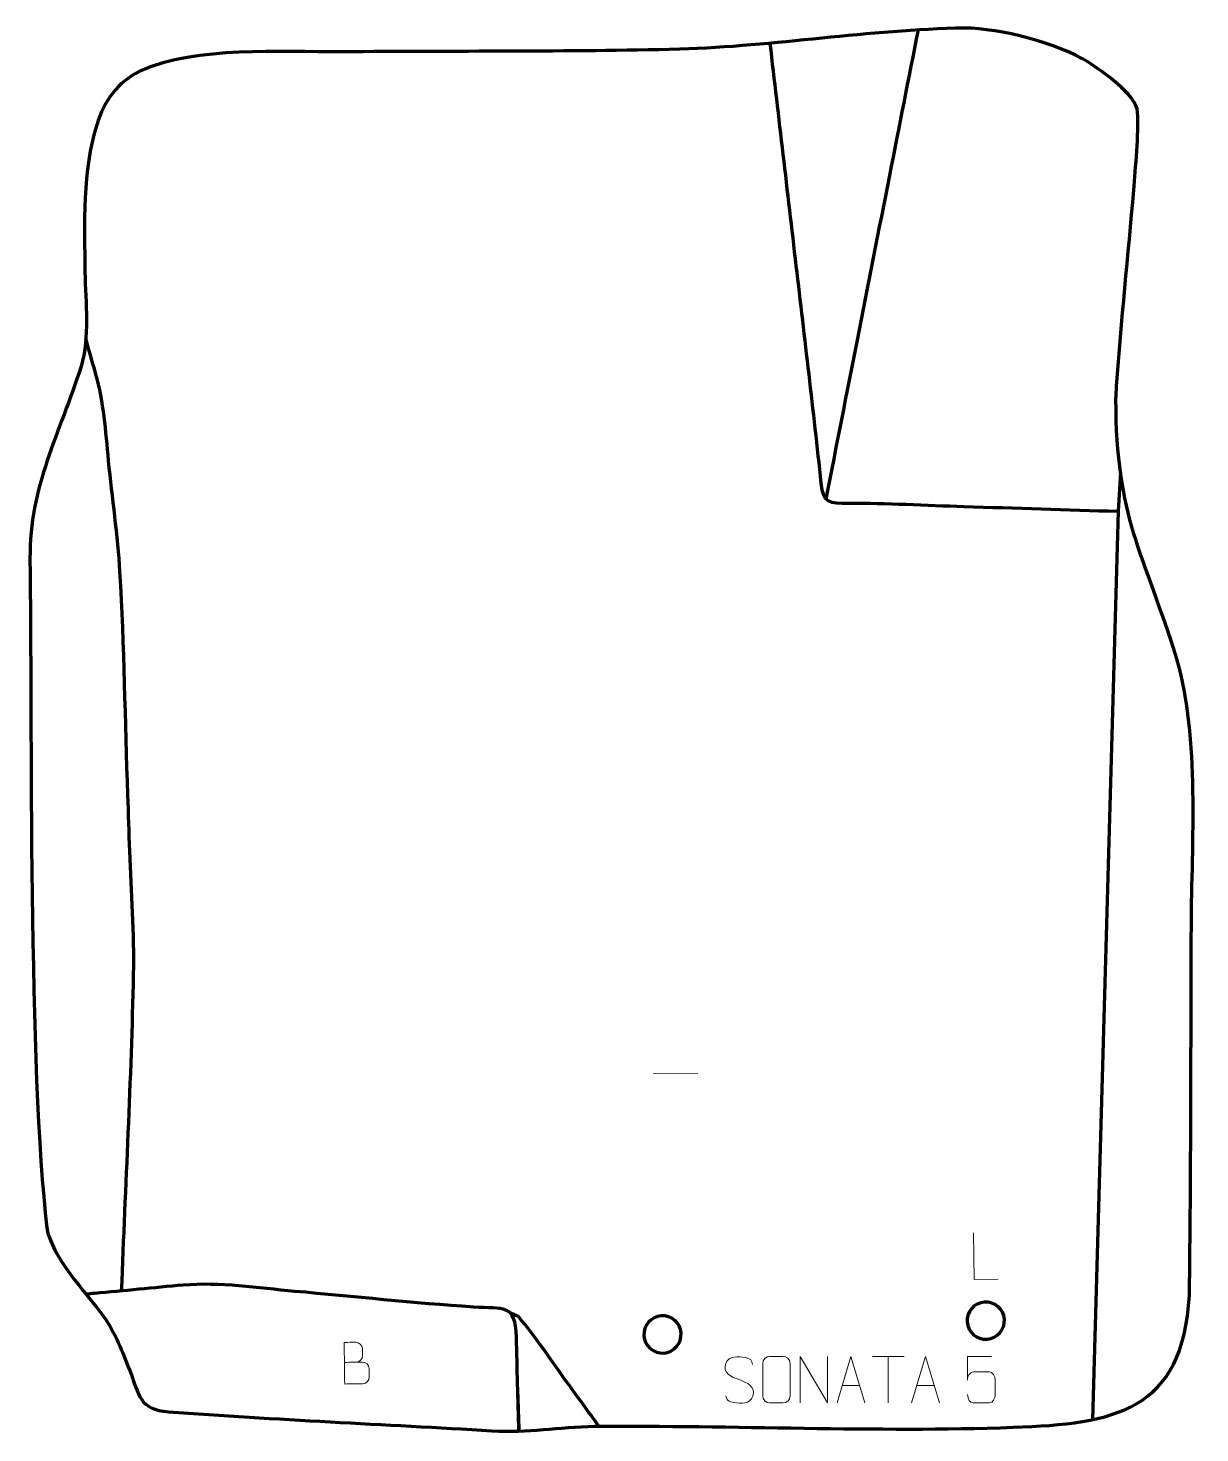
# Model space of a CAD drawing. Header units: millimetres. Extents: x -588 to 41, y 84 to 838.
import ezdxf

# ---------------------------------------------------------------- set-up
doc = ezdxf.new("R2010")
doc.units = ezdxf.units.MM
doc.header["$MEASUREMENT"] = 0
doc.layers.add('layer 2', color=7, linetype='Continuous')
doc.layers.add('layer 3', color=7, linetype='Continuous')

msp = doc.modelspace()

# ---------------------------------------------------------------- linework, layer by layer
at = {"layer": 'layer 2', "color": 142, "lineweight": 158}
for points, knots in [([(-190.2656, 829.863), (-185.6003, 790.0511), (-180.9348, 750.2393), (-176.2695, 710.4274), (-176.2695, 710.4274), (-171.7098, 671.5167), (-167.0461, 632.6693), (-162.8634, 593.7169), (-162.8634, 593.7169), (-161.6763, 582.661), (-158.3347, 582.9699), (-147.9785, 582.951), (-147.9785, 582.951), (-127.7539, 582.914), (-106.4109, 581.7916), (-86.0842, 581.15), (-86.0842, 581.15), (-58.4689, 580.2786), (-30.8536, 579.4071), (-3.2383, 578.5356)], [0, 0, 0, 0, 0.16666667, 0.16666667, 0.16666667, 0.16666667, 0.33333333, 0.33333333, 0.33333333, 0.33333333, 0.5, 0.5, 0.5, 0.5, 0.66666667, 0.66666667, 0.66666667, 0.66666667, 1, 1, 1, 1]), ([(-160.0485, 585.1102), (-154.3531, 614.0979), (-148.9753, 641.4696), (-143.2799, 670.4571), (-143.2799, 670.4571), (-137.4881, 699.936), (-131.6961, 729.415), (-125.9042, 758.8939), (-125.9042, 758.8939), (-120.788, 784.9337), (-115.6718, 810.9735), (-110.5556, 837.0132)], [0, 0, 0, 0, 0.25, 0.25, 0.25, 0.25, 0.5, 0.5, 0.5, 0.5, 1, 1, 1, 1]), ([(-538.2481, 159.8517), (-536.0874, 216.359), (-532.9879, 273.4486), (-531.7952, 329.9141), (-531.7952, 329.9141), (-531.3404, 351.4468), (-533.092, 374.3506), (-533.8473, 396.0485), (-533.8473, 396.0485), (-534.1957, 406.0565), (-534.5441, 416.0644), (-534.8925, 426.0723), (-534.8925, 426.0723), (-536.2649, 465.8815), (-536.8065, 506.2762), (-539.1185, 545.9823), (-539.1185, 545.9823), (-540.2503, 565.418), (-543.3574, 585.9375), (-545.2291, 605.5581), (-545.2291, 605.5581), (-546.7981, 622.0047), (-547.7206, 636.618), (-552.2013, 652.6439), (-552.2013, 652.6439), (-553.9302, 658.8271), (-555.7795, 664.9307), (-557.4253, 671.1449)], [0, 0, 0, 0, 0.125, 0.125, 0.125, 0.125, 0.25, 0.25, 0.25, 0.25, 0.375, 0.375, 0.375, 0.375, 0.5, 0.5, 0.5, 0.5, 0.625, 0.625, 0.625, 0.625, 0.75, 0.75, 0.75, 0.75, 1, 1, 1, 1]), ([(-2.0864, 599.443), (-2.0864, 599.443), (-3.2383, 578.5356), (-3.2383, 578.5356), (-3.2383, 578.5356), (-3.2383, 578.5356), (-17.1095, 90.7783), (-17.1095, 90.7783)], [0, 0, 0, 0, 0.33333333, 0.33333333, 0.33333333, 0.33333333, 1, 1, 1, 1]), ([(-325.6946, 105.7094), (-325.455, 98.6954), (-325.2155, 91.6816), (-324.9758, 84.6676), (-324.9758, 84.6676), (-325.5489, 101.4794), (-325.8349, 118.2145), (-326.3206, 134.9979), (-326.3206, 134.9979), (-326.8505, 153.303), (-333.0671, 150.1492), (-349.3895, 151.2326), (-349.3895, 151.2326), (-381.3688, 153.3552), (-413.47, 156.8521), (-445.4171, 159.6733), (-445.4171, 159.6733), (-464.9669, 161.4089), (-485.7738, 164.6706), (-505.2564, 162.9821), (-505.2564, 162.9821), (-521.0873, 161.61), (-537.0264, 159.9611), (-552.8889, 158.5404), (-552.8889, 158.5404), (-554.3814, 158.4068), (-555.8739, 158.2731), (-557.3665, 158.1394)], [0, 0, 0, 0, 0.125, 0.125, 0.125, 0.125, 0.25, 0.25, 0.25, 0.25, 0.375, 0.375, 0.375, 0.375, 0.5, 0.5, 0.5, 0.5, 0.625, 0.625, 0.625, 0.625, 0.75, 0.75, 0.75, 0.75, 1, 1, 1, 1]), ([(-326.4414, 146.6948), (-327.1238, 147.0032), (-327.806, 147.3116), (-328.4884, 147.6201), (-328.4884, 147.6201), (-328.4884, 147.6201), (-329.9277, 148.2706), (-329.9277, 148.2706)], [0, 0, 0, 0, 0.33333333, 0.33333333, 0.33333333, 0.33333333, 1, 1, 1, 1]), ([(-282.0242, 87.2108), (-287.9275, 95.3265), (-293.8308, 103.4423), (-299.7341, 111.5581), (-299.7341, 111.5581), (-302.4261, 115.3212), (-324.5456, 147.5272), (-326.4414, 146.6948)], [0, 0, 0, 0, 0.33333333, 0.33333333, 0.33333333, 0.33333333, 1, 1, 1, 1])]:
    msp.add_open_spline(points, degree=3, knots=knots, dxfattribs=at)
at = {"layer": 'layer 2', "color": 250, "lineweight": 9}
for points in [[(-252.8503, 276.5564), (-252.8503, 276.5564), (-228.8749, 276.9108), (-228.8749, 276.9108)], [(-135.2043, 124.7039), (-135.2043, 124.7039), (-118.2171, 124.7039), (-118.2171, 124.7039)], [(-126.7105, 99.7739), (-126.7105, 99.7739), (-126.7105, 124.7274), (-126.7105, 124.7274)], [(-151.4585, 109.0233), (-151.4585, 109.0233), (-141.9628, 109.0233), (-141.9628, 109.0233)], [(-111.4585, 109.0233), (-111.4585, 109.0233), (-101.9628, 109.0233), (-101.9628, 109.0233)]]:
    msp.add_open_spline(points, degree=3, dxfattribs=at)
for points, knots in [([(-67.6361, 166.2636), (-67.6361, 166.2636), (-80.5839, 166.0722), (-80.5839, 166.0722), (-80.5839, 166.0722), (-80.5839, 166.0722), (-80.9527, 191.023), (-80.9527, 191.023)], [0, 0, 0, 0, 0.33333333, 0.33333333, 0.33333333, 0.33333333, 1, 1, 1, 1]), ([(-418.7045, 121.5136), (-415.4459, 121.5621), (-412.1869, 121.6103), (-408.9275, 121.6581), (-408.9275, 121.6581), (-407.1582, 121.6688), (-405.4125, 120.1394), (-405.3853, 118.3038), (-405.3853, 118.3038), (-405.3707, 117.2931), (-405.3304, 114.5621), (-405.3151, 113.5511), (-405.3151, 113.5511), (-405.2746, 111.8874), (-406.6291, 110.0634), (-408.7084, 110.0478), (-408.7084, 110.0478), (-411.9681, 110), (-415.2275, 109.9518), (-418.4864, 109.9033), (-418.4864, 109.9033), (-418.5966, 117.3529), (-418.7067, 124.8022), (-418.8168, 132.2511), (-418.8168, 132.2511), (-416.6909, 132.2826), (-414.5647, 132.314), (-412.4385, 132.3454), (-412.4385, 132.3454), (-410.9334, 132.3835), (-409.0303, 130.7002), (-408.9884, 128.943), (-408.9884, 128.943), (-408.9614, 127.0926), (-408.9595, 126.9619), (-408.9318, 125.1112), (-408.9318, 125.1112), (-408.889, 123.261), (-410.5259, 121.619), (-412.3262, 121.6079)], [0, 0, 0, 0, 0.09090909, 0.09090909, 0.09090909, 0.09090909, 0.18181818, 0.18181818, 0.18181818, 0.18181818, 0.27272727, 0.27272727, 0.27272727, 0.27272727, 0.36363636, 0.36363636, 0.36363636, 0.36363636, 0.45454545, 0.45454545, 0.45454545, 0.45454545, 0.54545455, 0.54545455, 0.54545455, 0.54545455, 0.63636364, 0.63636364, 0.63636364, 0.63636364, 0.72727273, 0.72727273, 0.72727273, 0.72727273, 0.81818182, 0.81818182, 0.81818182, 0.81818182, 1, 1, 1, 1]), ([(-206.7106, 112.2507), (-210.9589, 113.7211), (-215.867, 115.5169), (-213.8619, 121.0372), (-213.8619, 121.0372), (-212.3584, 125.1771), (-207.1448, 124.7886), (-203.5412, 124.1875), (-203.5412, 124.1875), (-200.6806, 123.7103), (-199.8159, 122.4971), (-199.5053, 120.413)], [0, 0, 0, 0, 0.25, 0.25, 0.25, 0.25, 0.5, 0.5, 0.5, 0.5, 1, 1, 1, 1]), ([(-190.2302, 124.7271), (-187.9045, 124.7271), (-185.5784, 124.7271), (-183.2523, 124.7271), (-183.2523, 124.7271), (-181.3057, 124.7627), (-179.3143, 123.2711), (-179.2876, 120.8335), (-179.2876, 120.8335), (-179.288, 115.0866), (-179.288, 109.3393), (-179.2876, 103.5916), (-179.2876, 103.5916), (-179.4274, 101.2682), (-181.1046, 99.7886), (-183.2523, 99.7778), (-183.2523, 99.7778), (-185.5842, 99.7782), (-187.9161, 99.7782), (-190.2476, 99.7778), (-190.2476, 99.7778), (-192.1726, 99.6724), (-194.1447, 101.5569), (-194.1335, 103.5742), (-194.1335, 103.5742), (-194.1332, 109.3443), (-194.1332, 115.114), (-194.1335, 120.8833), (-194.1335, 120.8833), (-194.1293, 123.0214), (-192.3826, 124.7406), (-190.2302, 124.7271)], [0, 0, 0, 0, 0.11111111, 0.11111111, 0.11111111, 0.11111111, 0.22222222, 0.22222222, 0.22222222, 0.22222222, 0.33333333, 0.33333333, 0.33333333, 0.33333333, 0.44444444, 0.44444444, 0.44444444, 0.44444444, 0.55555556, 0.55555556, 0.55555556, 0.55555556, 0.66666667, 0.66666667, 0.66666667, 0.66666667, 0.77777778, 0.77777778, 0.77777778, 0.77777778, 1, 1, 1, 1]), ([(-174.038, 99.7739), (-174.038, 99.7739), (-174.038, 124.7274), (-174.038, 124.7274), (-174.038, 124.7274), (-174.038, 124.7274), (-159.3832, 99.7739), (-159.3832, 99.7739), (-159.3832, 99.7739), (-159.3832, 99.7739), (-159.3832, 124.7274), (-159.3832, 124.7274)], [0, 0, 0, 0, 0.25, 0.25, 0.25, 0.25, 0.5, 0.5, 0.5, 0.5, 1, 1, 1, 1]), ([(-154.1811, 99.7739), (-154.1811, 99.7739), (-146.8101, 124.7274), (-146.8101, 124.7274), (-146.8101, 124.7274), (-146.8101, 124.7274), (-139.2402, 99.7739), (-139.2402, 99.7739)], [0, 0, 0, 0, 0.33333333, 0.33333333, 0.33333333, 0.33333333, 1, 1, 1, 1]), ([(-114.1811, 99.7739), (-114.1811, 99.7739), (-106.8101, 124.7274), (-106.8101, 124.7274), (-106.8101, 124.7274), (-106.8101, 124.7274), (-99.2402, 99.7739), (-99.2402, 99.7739)], [0, 0, 0, 0, 0.33333333, 0.33333333, 0.33333333, 0.33333333, 1, 1, 1, 1]), ([(-71.3166, 124.7054), (-71.3166, 124.7054), (-84.1683, 124.7054), (-84.1683, 124.7054), (-84.1683, 124.7054), (-84.168, 120.4748), (-84.168, 116.2439), (-84.1683, 112.0127), (-84.1683, 112.0127), (-84.1686, 115.3228), (-82.5376, 116.3946), (-79.7256, 116.4551), (-79.7256, 116.4551), (-77.286, 116.4554), (-74.8465, 116.4554), (-72.4073, 116.4551), (-72.4073, 116.4551), (-70.7575, 116.4619), (-69.2826, 114.0814), (-69.2541, 112.0127), (-69.2541, 112.0127), (-69.2544, 109.4254), (-69.2544, 106.8378), (-69.2541, 104.2501), (-69.2541, 104.2501), (-69.2079, 102.2907), (-70.7073, 99.8544), (-72.3332, 99.7959), (-72.3332, 99.7959), (-74.2897, 99.7962), (-79.1847, 99.7962), (-81.1417, 99.7959), (-81.1417, 99.7959), (-82.9872, 99.7871), (-84.0943, 101.7519), (-84.1151, 104.303)], [0, 0, 0, 0, 0.1, 0.1, 0.1, 0.1, 0.2, 0.2, 0.2, 0.2, 0.3, 0.3, 0.3, 0.3, 0.4, 0.4, 0.4, 0.4, 0.5, 0.5, 0.5, 0.5, 0.6, 0.6, 0.6, 0.6, 0.7, 0.7, 0.7, 0.7, 0.8, 0.8, 0.8, 0.8, 1, 1, 1, 1]), ([(-206.7106, 112.2506), (-202.692, 110.6039), (-197.6625, 108.7156), (-199.4965, 103.3553), (-199.4965, 103.3553), (-200.9563, 99.0889), (-205.8671, 99.3456), (-209.5932, 99.9003), (-209.5932, 99.9003), (-212.3432, 100.3101), (-213.5641, 101.5236), (-213.9421, 103.6358)], [0, 0, 0, 0, 0.25, 0.25, 0.25, 0.25, 0.5, 0.5, 0.5, 0.5, 1, 1, 1, 1])]:
    msp.add_open_spline(points, degree=3, knots=knots, dxfattribs=at)
at = {"layer": 'layer 2', "color": 142, "lineweight": 200}
for points in [[(-73.6801, 133.9581), (-79.1895, 133.573), (-83.968, 137.7272), (-84.3531, 143.2365), (-84.3531, 143.2365), (-84.7382, 148.7459), (-80.5841, 153.5244), (-75.0747, 153.9095), (-75.0747, 153.9095), (-69.5653, 154.2945), (-64.7868, 150.1404), (-64.4017, 144.6311), (-64.4017, 144.6311), (-64.0167, 139.1217), (-68.1707, 134.3432), (-73.6801, 133.9581)], [(-247.2194, 126.5588), (-252.7288, 126.1737), (-257.5072, 130.3278), (-257.8923, 135.8372), (-257.8923, 135.8372), (-258.2774, 141.3465), (-254.1233, 146.125), (-248.6139, 146.5101), (-248.6139, 146.5101), (-243.1045, 146.8952), (-238.3261, 142.7411), (-237.941, 137.2317), (-237.941, 137.2317), (-237.5559, 131.7223), (-241.71, 126.9439), (-247.2194, 126.5588)]]:
    msp.add_open_spline(points, degree=3, knots=[0, 0, 0, 0, 0.2, 0.2, 0.2, 0.2, 0.4, 0.4, 0.4, 0.4, 0.6, 0.6, 0.6, 0.6, 1, 1, 1, 1], dxfattribs=at)
at = {"layer": 'layer 3', "color": 242, "lineweight": 158}
msp.add_open_spline([(-528.1542, 815.0954), (-497.6017, 828.334), (-453.2798, 824.9832), (-419.9549, 825.2475), (-419.9549, 825.2475), (-359.59, 825.7114), (-298.955, 825.1921), (-238.6336, 826.6511), (-238.6336, 826.6511), (-187.4942, 828.2254), (-137.6037, 837.0998), (-85.6697, 838.0019), (-85.6697, 838.0019), (-66.6924, 837.8895), (-35.6286, 829.8908), (-19.536, 819.8077), (-19.536, 819.8077), (-12.066, 814.7962), (6.6005, 802.2981), (7.1385, 792.8133), (7.1385, 792.8133), (7.7933, 781.2698), (5.9731, 762.7778), (5.0386, 751.0225), (5.0386, 751.0225), (2.258, 716.0429), (-1.8378, 680.7111), (-4.1223, 645.8093), (-4.1223, 645.8093), (-4.2783, 643.4257), (-4.4116, 641.0555), (-4.4887, 638.6679), (-4.4887, 638.6679), (-4.5417, 575.3033), (10.4289, 556.0188), (28.2314, 499.3565), (28.2314, 499.3565), (40.5687, 456.5331), (36.2119, 400.6457), (35.9965, 355.7645), (35.9965, 355.7645), (35.6805, 289.7217), (35.9088, 223.5583), (34.9307, 157.5331), (34.9307, 157.5331), (31.4837, 95.0356), (-5.4627, 88.6128), (-59.6577, 86.6671), (-59.6577, 86.6671), (-133.5832, 84.013), (-210.0538, 87.8977), (-284.4468, 87.1893), (-284.4468, 87.1893), (-303.4721, 86.9048), (-320.1346, 83.6536), (-339.4776, 84.8097), (-339.4776, 84.8097), (-397.1526, 88.2571), (-455.5825, 90.7522), (-513.101, 94.9621), (-513.101, 94.9621), (-528.7555, 96.1078), (-528.7972, 104.0783), (-533.926, 117.2316), (-533.926, 117.2316), (-537.8488, 127.2917), (-541.6781, 137.3526), (-547.9289, 146.18), (-547.9289, 146.18), (-557.1246, 158.7346), (-576.4814, 178.8515), (-578.3086, 193.7966), (-578.3086, 193.7966), (-588.4453, 276.7074), (-586.3354, 467.9423), (-587.4301, 553.1379), (-587.4301, 553.1379), (-587.9243, 591.5938), (-571.3701, 620.6002), (-560.0221, 656.3014), (-560.0221, 656.3014), (-555.2824, 672.1419), (-557.6627, 690.3835), (-557.9124, 706.9396), (-557.9124, 706.9396), (-558.2916, 732.0759), (-559.3012, 762.07), (-551.6415, 786.0025), (-551.6415, 786.0025), (-547.421, 799.1895), (-540.7308, 808.8012), (-528.1542, 815.0954)], degree=3, knots=[0, 0, 0, 0, 0.04166667, 0.04166667, 0.04166667, 0.04166667, 0.08333333, 0.08333333, 0.08333333, 0.08333333, 0.125, 0.125, 0.125, 0.125, 0.16666667, 0.16666667, 0.16666667, 0.16666667, 0.20833333, 0.20833333, 0.20833333, 0.20833333, 0.25, 0.25, 0.25, 0.25, 0.29166667, 0.29166667, 0.29166667, 0.29166667, 0.33333333, 0.33333333, 0.33333333, 0.33333333, 0.375, 0.375, 0.375, 0.375, 0.41666667, 0.41666667, 0.41666667, 0.41666667, 0.45833333, 0.45833333, 0.45833333, 0.45833333, 0.5, 0.5, 0.5, 0.5, 0.54166667, 0.54166667, 0.54166667, 0.54166667, 0.58333333, 0.58333333, 0.58333333, 0.58333333, 0.625, 0.625, 0.625, 0.625, 0.66666667, 0.66666667, 0.66666667, 0.66666667, 0.70833333, 0.70833333, 0.70833333, 0.70833333, 0.75, 0.75, 0.75, 0.75, 0.79166667, 0.79166667, 0.79166667, 0.79166667, 0.83333333, 0.83333333, 0.83333333, 0.83333333, 0.875, 0.875, 0.875, 0.875, 0.91666667, 0.91666667, 0.91666667, 0.91666667, 1, 1, 1, 1], dxfattribs=at)

doc.saveas('drawing.dxf')
